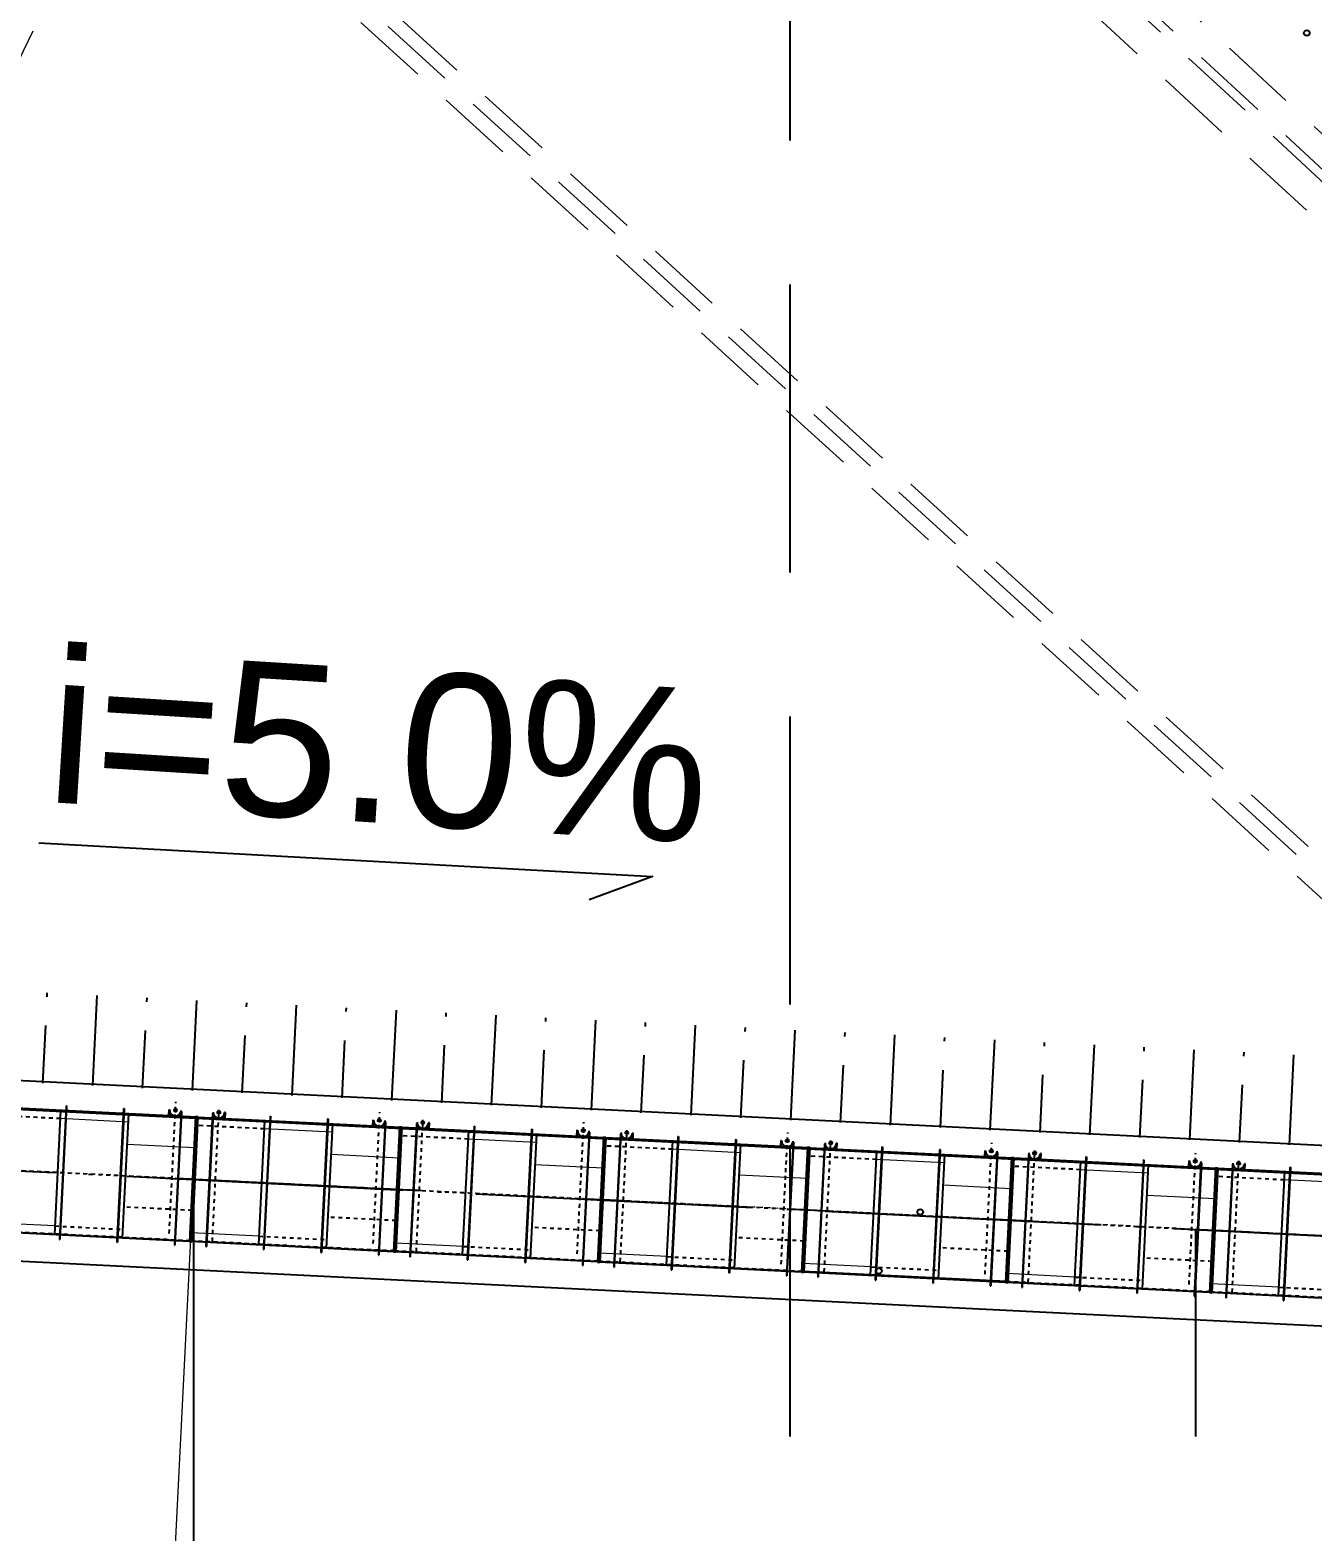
# Model space of a CAD drawing. Header units: inches. Extents: x 444671 to 463716, y 1783086 to 1794968.
# Drawn here: x 457952.7 to 457986.11, y 1787103.37 to 1787142.49 of the extents above; entities that cross this region are included whole.
import ezdxf

# ---------------------------------------------------------------- set-up
doc = ezdxf.new("R2010")
doc.units = ezdxf.units.IN
doc.header["$MEASUREMENT"] = 0
for name, pattern in [('ACAD_ISO04W100', [30, 24, -3, 0, -3]), ('CENTER', [2, 1.25, -0.25, 0.25, -0.25]), ('DASHED2', [9.525, 6.35, -3.175]), ('DASHEDX2', [1.5, 1, -0.5]), ('HIDDEN', [0.375, 0.25, -0.125])]:
    doc.linetypes.add(name, pattern=pattern)
for name, color, linetype in [('4', 4, 'Continuous'), ('Bao', 137, 'Continuous'), ('CONGTRINH', 2, 'Continuous'), ('CTTRINH', 4, 'Continuous'), ('Dong', 252, 'HIDDEN'), ('KHUAT', 8, 'DASHED2'), ('Khung_bang', 140, 'Continuous'), ('Tam', 1, 'CENTER'), ('Text', 3, 'Continuous'), ('Thachhoc', 125, 'Continuous'), ('Tim', 1, 'ACAD_ISO04W100')]:
    doc.layers.add(name, color=color, linetype=linetype)
for name, color, linetype, lineweight in [('ah', 7, 'Continuous', 15), ('manh', 128, 'Continuous', 15), ('Texdoi', 40, 'Continuous', 15)]:
    doc.layers.add(name, color=color, linetype=linetype, lineweight=lineweight)
doc.styles.add('vn', font='')
doc.styles.add('VNARIAL', font='')
doc.styles.get('vn').set_extended_font_data('.VnArial')
doc.styles.get('VNARIAL').set_extended_font_data('.VnArial')
doc.linetypes.add('NEN_DA1', pattern='A,1.5,-0.15,["Y",Standard,S=0.2,R=0,X=-0.15,Y=-0.2],-0.005', length=1.655)
doc.dimstyles.new('1-1', dxfattribs={"dimtxt": 2, "dimasz": 2.5, "dimexe": 1, "dimexo": 0, "dimgap": 1, "dimtad": 1, "dimtoh": 1, "dimdec": 0, "dimzin": 0, "dimdsep": 46, "dimtxsty": 'Standard', "dimcen": 0.09, "dimclrd": 3, "dimclre": 3, "dimclrt": 4, "dimadec": 0, "dimazin": 0, "dimtfac": 1, "dimtdec": 0, "dimtmove": 0, "dimatfit": 0, "dimfxl": 0, "dimtolj": 1, "dimtzin": 0, "dimarcsym": 0})
doc.dimstyles.new('D2000', dxfattribs={"dimscale": 2, "dimtxt": 2, "dimasz": 1.5, "dimexe": 1, "dimexo": 1, "dimgap": 1, "dimtad": 1, "dimzin": 1, "dimdsep": 46, "dimtxsty": 'VNARIAL', "dimblk": 'ARCHTICK', "dimcen": 1.5, "dimdle": 1, "dimclrd": 140, "dimclre": 140, "dimclrt": 3, "dimadec": 0, "dimazin": 3, "dimtfac": 1, "dimtix": 1, "dimtmove": 2, "dimatfit": 3, "dimfxl": 0, "dimtolj": 1, "dimtzin": 0, "dimarcsym": 0})

# ---------------------------------------------------------------- blocks, each defined once
blk = doc.blocks.new('*D148')
at = {"layer": 'Bao', "color": 3, "lineweight": -2, "ltscale": 0.2, "transparency": 16777216}
for p, q in [((-340377, 17046), (-341587, -7108)), ((-143858, 7205), (-145067, -16950)), ((-337342, -5652), (-149145, -15077))]:
    blk.add_line(p, q, dxfattribs=at)
at = {"layer": 'Bao', "color": 3, "ltscale": 0.2, "transparency": 16777216}
for points in [[(-337308, -4958), (-337377, -6345), (-341504, -5443)], [(-149111, -14383), (-149180, -15770), (-144984, -15285)]]:
    blk.add_solid(points, dxfattribs=at)
at = {"layer": 'Defpoints', "color": 0, "ltscale": 0.2, "transparency": 16777216}
for p in [(-340377, 17046), (-143858, 7205), (-144984, -15285)]:
    blk.add_point(p, dxfattribs=at)
at = {"layer": 'Bao', "color": 4, "ltscale": 0.2, "transparency": 16777216, "insert": (-243052, -6527), "char_height": 3333.33, "attachment_point": 5, "rotation": 357.133}
blk.add_mtext('\\A1;{\\f.VnArial|b0|i0|c0|p34;Ph©n ®o¹n 4}', dxfattribs=at)
blk = doc.blocks.new('*D149')
at = {"layer": 'Bao', "color": 3, "lineweight": -2, "ltscale": 0.2, "transparency": 16777216}
for p, q in [((-143858, 7204), (-145067, -16950)), ((-74810, 3746), (-76020, -20408)), ((-140823, -15494), (-80098, -18535))]:
    blk.add_line(p, q, dxfattribs=at)
at = {"layer": 'Bao', "color": 3, "ltscale": 0.2, "transparency": 16777216}
for points in [[(-140788, -14800), (-140857, -16187), (-144984, -15285)], [(-80063, -17841), (-80133, -19228), (-75937, -18743)]]:
    blk.add_solid(points, dxfattribs=at)
at = {"layer": 'Defpoints', "color": 0, "ltscale": 0.2, "transparency": 16777216}
for p in [(-143858, 7204), (-74810, 3746), (-75937, -18743)]:
    blk.add_point(p, dxfattribs=at)
at = {"layer": 'Bao', "color": 4, "ltscale": 0.2, "transparency": 16777216, "insert": (-110268, -13177), "char_height": 3333.33, "attachment_point": 5, "rotation": 357.1328}
blk.add_mtext('\\A1;{\\f.VnArial|b0|i0|c0|p34;Ph©n ®o¹n 3}', dxfattribs=at)
blk = doc.blocks.new('_ArchTick')
at = {"color": 0, "linetype": 'ByBlock', "const_width": 0.15}
blk.add_lwpolyline([(-0.5, -0.5), (0.5, 0.5)], dxfattribs=at)
blk = doc.blocks.new('*D157')
at = {"layer": 'Defpoints', "color": 0, "transparency": 16777216}
for p in [(457944.179, 1787113.187), (457956.96, 1787112.561), (457944.179, 1786972.625)]:
    blk.add_point(p, dxfattribs=at)
at = {"layer": 'Khung_bang', "color": 140, "lineweight": -2, "transparency": 16777216}
for p, q in [((457944.179, 1787111.187), (457944.179, 1786970.625)), ((457956.96, 1787110.561), (457956.96, 1786970.625)), ((457944.179, 1786972.625), (457941.179, 1786972.625)), ((457956.96, 1786972.625), (457944.179, 1786972.625)), ((457956.96, 1786972.625), (457959.96, 1786972.625))]:
    blk.add_line(p, q, dxfattribs=at)
at = {"layer": 'Khung_bang', "color": 140, "lineweight": -2, "transparency": 16777216, "xscale": 3, "yscale": 3, "zscale": 3}
blk.add_blockref('_ArchTick', (457944.179, 1786972.625), dxfattribs=at)
at = {"layer": 'Khung_bang', "color": 140, "lineweight": -2, "transparency": 16777216, "xscale": 3, "yscale": 3, "zscale": 3, "rotation": 180}
blk.add_blockref('_ArchTick', (457956.96, 1786972.625), dxfattribs=at)
at = {"layer": 'Khung_bang', "color": 3, "transparency": 16777216, "insert": (457950.57, 1786976.666), "char_height": 4, "attachment_point": 5, "style": 'VNARIAL', "bg_fill": 3, "box_fill_scale": 1.25, "bg_fill_color": 256, "bg_fill_true_color": 13158600, "bg_fill_transparency": 0}
blk.add_mtext('\\A1;12.78', dxfattribs=at)
blk = doc.blocks.new('A$C491C4D06')
at = {"layer": 'Bao'}
for p, q in [((-149079.9, 9090.1), (-145544.4, 8913)), ((-147474.3, 5763.6), (-147312.2, 8999.5)), ((-147178.3, 9115), (-147164.3, 9114.3)), ((-145680.2, 9039.9), (-145666.2, 9039.2)), ((-144500.3, 9008.9), (-144507.8, 8859.1)), ((-144500.3, 9008.9), (-144480.3, 9007.9)), ((-144480.3, 9007.9), (-144487.8, 8858.1)), ((-145706.6, 5673), (-145544.4, 8913)), ((-145544.5, 8911), (-143776.7, 8822.5)), ((-144188.2, 8843.1), (-144180.7, 8992.9)), ((-144182.2, 8962.9), (-144168.2, 8962.2)), ((-143804.1, 8833.9), (-143885.6, 7207.9)), ((-143857.8, 7202.5), (-143776.7, 8822.5)), ((-143744.2, 8830.9), (-143825.7, 7204.9)), ((-143804.1, 8833.9), (-143744.2, 8830.9)), ((-143744.7, 8820.9), (-138465.3, 8556.5)), ((-143365.2, 8922), (-143351.2, 8921.3)), ((-143349.7, 8951.3), (-143357.2, 8801.5)), ((-143057.6, 8786.5), (-143050.1, 8936.3)), ((-143030.1, 8935.3), (-143050.1, 8936.3)), ((-143037.6, 8785.5), (-143030.1, 8935.3)), ((-142163, 5497.6), (-142000.9, 8733.5)), ((-141867.1, 8847), (-141853.1, 8846.3)), ((-140395.2, 5409.1), (-140233.1, 8645)), ((-140368.9, 8772), (-140355, 8771.3)), ((-139188.9, 8742.9), (-139196.4, 8593.1)), ((-139188.9, 8742.9), (-139168.9, 8741.9)), ((-139168.9, 8741.9), (-139176.4, 8592.1)), ((-138876.8, 8577.1), (-138869.3, 8726.9)), ((-138870.8, 8696.9), (-138856.8, 8696.2)), ((-138053.8, 8656), (-138039.9, 8655.3)), ((-138038.4, 8685.3), (-138045.9, 8535.5)), ((-137746.2, 8520.5), (-137738.7, 8670.3)), ((-137718.8, 8669.3), (-137738.7, 8670.3)), ((-137726.3, 8519.5), (-137718.8, 8669.3)), ((-138492.8, 8567.9), (-138574.2, 6941.9)), ((-138546.5, 6936.5), (-138465.3, 8556.5)), ((-138432.9, 8564.9), (-138514.3, 6938.9)), ((-138492.8, 8567.9), (-138432.9, 8564.9)), ((-138433.4, 8554.9), (-133154, 8290.5)), ((-136851.6, 5231.6), (-136689.6, 8467.5)), ((-136555.7, 8581), (-136541.7, 8580.3)), ((-135083.8, 5143.1), (-134921.8, 8379)), ((-135057.6, 8505.9), (-135043.6, 8505.2)), ((-133877.6, 8476.9), (-133885.1, 8327.1)), ((-133877.6, 8476.9), (-133857.6, 8475.9)), ((-133857.6, 8475.9), (-133865.1, 8326.1)), ((-133565.5, 8311.1), (-133558, 8460.9)), ((-133559.5, 8430.9), (-133545.5, 8430.2)), ((-133181.5, 8301.9), (-133262.9, 6675.9)), ((-133235.1, 6670.5), (-133154, 8290.5)), ((-133121.5, 8298.9), (-133203, 6672.9)), ((-133181.5, 8301.9), (-133121.5, 8298.9)), ((-133122, 8288.9), (-127842.6, 8024.5)), ((-132742.5, 8390.1), (-132728.5, 8389.4)), ((-132727, 8419.3), (-132734.5, 8269.5)), ((-132434.9, 8254.5), (-132427.4, 8404.3)), ((-132407.4, 8403.3), (-132427.4, 8404.3)), ((-132414.9, 8253.5), (-132407.4, 8403.3)), ((-131244.4, 8315), (-131230.4, 8314.3)), ((-129746.3, 8240), (-129732.3, 8239.3)), ((-131540.3, 4965.6), (-131378.2, 8201.6)), ((-129772.5, 4877.1), (-129610.4, 8113)), ((-128566.2, 8210.9), (-128573.7, 8061.1)), ((-128566.2, 8210.9), (-128546.3, 8209.9)), ((-128546.3, 8209.9), (-128553.8, 8060.1)), ((-128254.1, 8045.1), (-128246.6, 8194.9)), ((-128248.1, 8165), (-128234.1, 8164.3)), ((-127870.1, 8035.9), (-127951.5, 6409.9)), ((-127923.8, 6404.5), (-127842.6, 8024.5)), ((-127810.2, 8032.9), (-127891.6, 6406.9)), ((-127870.1, 8035.9), (-127810.2, 8032.9)), ((-127810.7, 8022.9), (-122531.3, 7758.5)), ((-127431.2, 8124), (-127417.2, 8123.3)), ((-127415.7, 8153.3), (-127423.2, 8003.5)), ((-127123.5, 7988.5), (-127116, 8138.3)), ((-127096.1, 8137.3), (-127116, 8138.3)), ((-127103.6, 7987.5), (-127096.1, 8137.3)), ((-126228.9, 4699.6), (-126066.9, 7935.6)), ((-125933, 8049), (-125919, 8048.3)), ((-124461.2, 4611.1), (-124299.1, 7847)), ((-124434.9, 7974), (-124420.9, 7973.3)), ((-123254.9, 7944.9), (-123262.4, 7795.1)), ((-123254.9, 7944.9), (-123234.9, 7943.9)), ((-123234.9, 7943.9), (-123242.4, 7794.1)), ((-122942.8, 7779.1), (-122935.3, 7928.9)), ((-122936.8, 7899), (-122922.8, 7898.3)), ((-122119.8, 7858), (-122105.8, 7857.3)), ((-122104.3, 7887.3), (-122111.8, 7737.5)), ((-121812.2, 7722.5), (-121804.7, 7872.3)), ((-121784.7, 7871.3), (-121804.7, 7872.3)), ((-121792.2, 7721.5), (-121784.7, 7871.3)), ((-122558.8, 7769.9), (-122640.2, 6143.9)), ((-122612.4, 6138.5), (-122531.3, 7758.5)), ((-122498.8, 7766.9), (-122580.3, 6140.9)), ((-122558.8, 7769.9), (-122498.8, 7766.9)), ((-122499.3, 7756.9), (-117220, 7492.5)), ((-120917.6, 4433.6), (-120755.5, 7669.6)), ((-120621.7, 7783), (-120607.7, 7782.3)), ((-119149.8, 4345.1), (-118987.7, 7581)), ((-119123.6, 7708), (-119109.6, 7707.3)), ((-117943.5, 7678.9), (-117951, 7529.1)), ((-117943.5, 7678.9), (-117923.6, 7677.9)), ((-117923.6, 7677.9), (-117931.1, 7528.1)), ((-117631.4, 7513.1), (-117623.9, 7662.9)), ((-117625.4, 7632.9), (-117611.5, 7632.2)), ((-117247.4, 7503.9), (-117328.9, 5877.9)), ((-117301.1, 5872.5), (-117220, 7492.5)), ((-117187.5, 7500.9), (-117268.9, 5874.9)), ((-117247.4, 7503.9), (-117187.5, 7500.9)), ((-117188, 7490.9), (-111908.6, 7226.5)), ((-116808.5, 7592), (-116794.5, 7591.3)), ((-116793, 7621.3), (-116800.5, 7471.5)), ((-116500.9, 7456.5), (-116493.4, 7606.3)), ((-116473.4, 7605.3), (-116493.4, 7606.3)), ((-116480.9, 7455.5), (-116473.4, 7605.3)), ((-115310.3, 7517), (-115296.4, 7516.3)), ((-143881.8, 7203.7), (-143963.2, 5577.7)), ((-143849.6, 7206.1), (-143930.8, 5586.1)), ((-143821.9, 7200.7), (-143903.3, 5574.7)), ((-143885.6, 7207.9), (-143825.7, 7204.9)), ((-143881.8, 7203.7), (-143821.9, 7200.7)), ((-143849.8, 7202.1), (-143849.7, 7204.1)), ((-143849.8, 7202.1), (-143849.7, 7204.1)), ((-115606.3, 4167.6), (-115444.2, 7403.6)), ((-138570.4, 6937.7), (-138651.9, 5311.7)), ((-138538.3, 6940.1), (-138619.4, 5320.1)), ((-138510.5, 6934.7), (-138591.9, 5308.7)), ((-138574.2, 6941.9), (-138514.3, 6938.9)), ((-138570.4, 6937.7), (-138510.5, 6934.7)), ((-138538.5, 6936.1), (-138538.4, 6938.1)), ((-133259.1, 6671.7), (-133340.5, 5045.7)), ((-133226.9, 6674.1), (-133308.1, 5054.2)), ((-133199.2, 6668.7), (-133280.6, 5042.7)), ((-133262.9, 6675.9), (-133203, 6672.9)), ((-133259.1, 6671.7), (-133199.2, 6668.7)), ((-133227.1, 6670.1), (-133227, 6672.1)), ((-127947.7, 6405.7), (-128029.2, 4779.8)), ((-127915.6, 6408.1), (-127996.7, 4788.2)), ((-127887.8, 6402.7), (-127969.3, 4776.8)), ((-127951.5, 6409.9), (-127891.6, 6406.9)), ((-127947.7, 6405.7), (-127887.8, 6402.7)), ((-127915.8, 6404.1), (-127915.7, 6406.1)), ((-122636.4, 6139.7), (-122717.8, 4513.8)), ((-122604.2, 6142.1), (-122685.4, 4522.2)), ((-122576.5, 6136.7), (-122657.9, 4510.8)), ((-122640.2, 6143.9), (-122580.3, 6140.9)), ((-122636.4, 6139.7), (-122576.5, 6136.7)), ((-122604.4, 6138.1), (-122604.3, 6140.1)), ((-117325.1, 5873.7), (-117406.5, 4247.8)), ((-117292.9, 5876.1), (-117374, 4256.1)), ((-117265.1, 5870.7), (-117346.6, 4244.8)), ((-117328.9, 5877.9), (-117268.9, 5874.9)), ((-117325.1, 5873.7), (-117265.1, 5870.7)), ((-117293.1, 5872.1), (-117293, 5874.1)), ((-149242.2, 5850.1), (-145706.6, 5673)), ((-147352.6, 5635.3), (-147338.6, 5634.6)), ((-145854.5, 5560.3), (-145840.5, 5559.6)), ((-145706.5, 5675), (-143962.7, 5587.7)), ((-144356.2, 5487.3), (-144342.2, 5486.6)), ((-143963.2, 5577.7), (-143903.3, 5574.7)), ((-143930.8, 5586.1), (-138651.4, 5321.7)), ((-143539.3, 5446.4), (-143525.3, 5445.7)), ((-142041.1, 5371.3), (-142027.1, 5370.6)), ((-140543, 5296.3), (-140529, 5295.6)), ((-139044.9, 5221.3), (-139030.9, 5220.6)), ((-138651.9, 5311.7), (-138591.9, 5308.7)), ((-138619.4, 5320.1), (-133340, 5055.7)), ((-138227.9, 5180.4), (-138213.9, 5179.7)), ((-136729.8, 5105.3), (-136715.8, 5104.6)), ((-135231.7, 5030.3), (-135217.7, 5029.6)), ((-133733.5, 4955.3), (-133719.6, 4954.6)), ((-133340.5, 5045.7), (-133280.6, 5042.7)), ((-133308.1, 5054.2), (-128028.7, 4789.8)), ((-132916.6, 4914.4), (-132902.6, 4913.7)), ((-131418.4, 4839.4), (-131404.5, 4838.7)), ((-129920.3, 4764.4), (-129906.3, 4763.7)), ((-128029.2, 4779.8), (-127969.3, 4776.8)), ((-127996.7, 4788.2), (-122717.3, 4523.8)), ((-127995.7, 4808.1), (-122692.4, 4542.5)), ((-128422.2, 4689.3), (-128408.2, 4688.6)), ((-127605.2, 4648.4), (-127591.2, 4647.7)), ((-126107.1, 4573.4), (-126093.1, 4572.7)), ((-124609, 4498.3), (-124595, 4497.6)), ((-123110.9, 4423.3), (-123096.9, 4422.6)), ((-122717.8, 4513.8), (-122657.9, 4510.8)), ((-122685.4, 4522.2), (-117406, 4257.7)), ((-122293.9, 4382.4), (-122279.9, 4381.7)), ((-120795.8, 4307.4), (-120781.8, 4306.7)), ((-119297.6, 4232.3), (-119283.7, 4231.6)), ((-117799.5, 4157.3), (-117785.5, 4156.6)), ((-117406.5, 4247.8), (-117346.6, 4244.8)), ((-117374, 4256.1), (-112094.7, 3991.7)), ((-116982.5, 4116.4), (-116968.6, 4115.7)), ((-115484.4, 4041.4), (-115470.4, 4040.7))]:
    blk.add_line(p, q, dxfattribs=at)
at = {"layer": 'Bao', "ltscale": 0.2}
for p, q in [((-147178.3, 9115), (-147352.6, 5635.3)), ((-147164.3, 9114.3), (-147338.6, 5634.6)), ((-145680.2, 9039.9), (-145854.5, 5560.3)), ((-145666.2, 9039.2), (-145840.5, 5559.6)), ((-144182.2, 8962.9), (-144356.2, 5487.3)), ((-144168.2, 8962.2), (-144342.2, 5486.6)), ((-143365.2, 8922), (-143539.3, 5446.4)), ((-143351.2, 8921.3), (-143525.3, 5445.7)), ((-141867.1, 8847), (-142041.1, 5371.3)), ((-141853.1, 8846.3), (-142027.1, 5370.6)), ((-140368.9, 8772), (-140543, 5296.3)), ((-140355, 8771.3), (-140529, 5295.6)), ((-138870.8, 8696.9), (-139044.9, 5221.3)), ((-138856.8, 8696.2), (-139030.9, 5220.6)), ((-138053.8, 8656), (-138227.9, 5180.4)), ((-138039.9, 8655.3), (-138213.9, 5179.7)), ((-136555.7, 8581), (-136729.8, 5105.3)), ((-136541.7, 8580.3), (-136715.8, 5104.6)), ((-135057.6, 8505.9), (-135231.7, 5030.3)), ((-135043.6, 8505.2), (-135217.7, 5029.6)), ((-133559.5, 8430.9), (-133733.5, 4955.3)), ((-133545.5, 8430.2), (-133719.6, 4954.6)), ((-132742.5, 8390.1), (-132916.6, 4914.4)), ((-132728.5, 8389.4), (-132902.6, 4913.7)), ((-131244.4, 8315), (-131418.4, 4839.4)), ((-131230.4, 8314.3), (-131404.5, 4838.7)), ((-129746.3, 8240), (-129920.3, 4764.4)), ((-129732.3, 8239.3), (-129906.3, 4763.7)), ((-128248.1, 8165), (-128422.2, 4689.3)), ((-128234.1, 8164.3), (-128408.2, 4688.6)), ((-127431.2, 8124), (-127605.2, 4648.4)), ((-127417.2, 8123.3), (-127591.2, 4647.7)), ((-125933, 8049), (-126107.1, 4573.4)), ((-125919, 8048.3), (-126093.1, 4572.7)), ((-124434.9, 7974), (-124609, 4498.3)), ((-124420.9, 7973.3), (-124595, 4497.6)), ((-122936.8, 7899), (-123110.9, 4423.3)), ((-122922.8, 7898.3), (-123096.9, 4422.6)), ((-122119.8, 7858), (-122293.9, 4382.4)), ((-122105.8, 7857.3), (-122279.9, 4381.7)), ((-120621.7, 7783), (-120795.8, 4307.4)), ((-120607.7, 7782.3), (-120781.8, 4306.7)), ((-119123.6, 7708), (-119297.6, 4232.3)), ((-119109.6, 7707.3), (-119283.7, 4231.6)), ((-117625.4, 7632.9), (-117799.5, 4157.3)), ((-117611.5, 7632.2), (-117785.5, 4156.6)), ((-116808.5, 7592), (-116982.5, 4116.4)), ((-116794.5, 7591.3), (-116968.6, 4115.7)), ((-115310.3, 7517), (-115484.4, 4041.4)), ((-115296.4, 7516.3), (-115470.4, 4040.7))]:
    blk.add_line(p, q, dxfattribs=at)
at = {"layer": 'Bao'}
for centre in [(-144330.5, 9000.4), (-143199.9, 8943.8), (-139019.1, 8734.4), (-137888.5, 8677.8), (-133707.8, 8468.4), (-132577.2, 8411.8), (-128396.4, 8202.4), (-127265.9, 8145.8), (-123085.1, 7936.4), (-121954.5, 7879.8), (-117773.8, 7670.4), (-116643.2, 7613.8)]:
    blk.add_circle(centre, 40, dxfattribs=at)
for centre in [(-144330.5, 9000.4), (-143199.9, 8943.8), (-139019.1, 8734.4), (-137888.5, 8677.8), (-133707.8, 8468.4), (-132577.2, 8411.8), (-128396.4, 8202.4), (-127265.9, 8145.8), (-123085.1, 7936.4), (-121954.5, 7879.8), (-117773.8, 7670.4), (-116643.2, 7613.8)]:
    blk.add_arc(centre, 150, 357.13284, 177.13284, dxfattribs=at)
at = {"layer": 'KHUAT', "ltscale": 5}
for p, q in [((-149081, 9068.1), (-143777.7, 8802.5)), ((-147323.3, 8779.3), (-149091.1, 8867.8)), ((-143849.6, 7206.1), (-143768.7, 8822.1)), ((-143769.7, 8802.1), (-138466.3, 8536.5)), ((-143768.7, 8822.1), (-143744.7, 8820.9)), ((-142011.9, 8513.3), (-143779.7, 8601.9)), ((-138538.3, 6940.1), (-138457.3, 8556.1)), ((-136700.6, 8247.3), (-138468.4, 8335.8)), ((-138458.3, 8536.1), (-133155, 8270.5)), ((-138457.3, 8556.1), (-138433.4, 8554.9)), ((-133226.9, 6674.1), (-133146, 8290.1)), ((-133147, 8270.1), (-127843.6, 8004.5)), ((-133146, 8290.1), (-133122, 8288.9)), ((-131389.2, 7981.4), (-133157, 8069.9)), ((-127915.6, 6408.1), (-127834.7, 8024.1)), ((-127835.7, 8004.1), (-122532.3, 7738.5)), ((-127834.7, 8024.1), (-127810.7, 8022.9)), ((-126077.9, 7715.3), (-127845.7, 7803.9)), ((-122604.2, 6142.1), (-122523.3, 7758.1)), ((-120766.6, 7449.3), (-122534.3, 7537.9)), ((-122524.3, 7738.1), (-117221, 7472.5)), ((-122523.3, 7758.1), (-122499.3, 7756.9)), ((-117292.9, 5876.1), (-117212, 7492.1)), ((-117213, 7472.1), (-111909.6, 7206.5)), ((-117212, 7492.1), (-117188, 7490.9)), ((-143857.8, 7202.5), (-143938.7, 5586.5)), ((-115455.2, 7183.3), (-117223, 7271.9)), ((-138546.5, 6936.5), (-138627.4, 5320.5)), ((-133235.1, 6670.5), (-133316.1, 5054.5)), ((-143898.5, 6389.5), (-145666.3, 6478)), ((-127923.8, 6404.5), (-128004.7, 4788.6)), ((-149241.1, 5872.1), (-143937.7, 5606.5)), ((-147463.3, 5983.8), (-145695.5, 5895.3)), ((-138587.2, 6123.5), (-140355, 6212.1)), ((-133275.8, 5857.5), (-135043.6, 5946)), ((-122612.4, 6138.5), (-122693.4, 4522.6)), ((-117301.1, 5872.5), (-117382, 4256.5)), ((-143962.7, 5587.7), (-143938.7, 5586.5)), ((-143929.8, 5606.1), (-138626.4, 5340.5)), ((-142151.9, 5717.8), (-140384.2, 5629.3)), ((-127964.5, 5591.6), (-129732.3, 5680.1)), ((-138651.4, 5321.7), (-138627.4, 5320.5)), ((-138618.4, 5340.1), (-133315.1, 5074.5)), ((-136840.6, 5451.8), (-135072.8, 5363.3)), ((-131529.3, 5185.9), (-129761.5, 5097.3)), ((-122653.2, 5325.5), (-124420.9, 5414.1)), ((-117341.8, 5059.5), (-119109.6, 5148.1)), ((-133340, 5055.7), (-133316.1, 5054.5)), ((-133307.1, 5074.1), (-128003.7, 4808.5)), ((-128028.7, 4789.8), (-128004.7, 4788.6)), ((-126217.9, 4919.9), (-124450.1, 4831.3)), ((-122717.3, 4523.8), (-122693.4, 4522.6)), ((-122684.4, 4542.1), (-117381, 4276.5)), ((-120906.6, 4653.8), (-119138.8, 4565.3)), ((-115595.2, 4387.8), (-113827.4, 4299.3)), ((-117406, 4257.7), (-117382, 4256.5)), ((-117373, 4276.1), (-112069.7, 4010.5))]:
    blk.add_line(p, q, dxfattribs=at)
at = {"layer": 'manh', "color": 1, "linetype": 'CENTER', "ltscale": 0.05}
blk.add_line((0.1, 0), (-685750.1, 34342.8), dxfattribs=at)
at = {"layer": 'manh'}
for p, q in [((-145555.5, 8690.8), (-147323.3, 8779.3)), ((-140244.1, 8424.8), (-142011.9, 8513.3)), ((-134932.8, 8158.8), (-136700.6, 8247.3)), ((-143816.9, 8019.5), (-145584.7, 8108)), ((-138505.6, 7753.5), (-140273.3, 7842)), ((-129621.5, 7892.8), (-131389.2, 7981.4)), ((-133194.2, 7487.5), (-134962, 7576)), ((-124310.1, 7626.8), (-126077.9, 7715.3)), ((-118998.8, 7360.8), (-120766.6, 7449.3)), ((-127882.9, 7221.5), (-129650.6, 7310)), ((-122571.5, 6955.5), (-124339.3, 7044)), ((-113687.4, 7094.8), (-115455.2, 7183.3)), ((-117260.2, 6689.5), (-119028, 6778)), ((-147463.3, 5983.8), (-149231.1, 6072.3)), ((-142151.9, 5717.8), (-143919.7, 5806.4)), ((-136840.6, 5451.8), (-138608.4, 5540.4)), ((-131529.3, 5185.9), (-133297, 5274.4)), ((-126217.9, 4919.9), (-127985.7, 5008.4)), ((-120906.6, 4653.8), (-122674.4, 4742.4)), ((-115595.2, 4387.8), (-117363, 4476.4))]:
    blk.add_line(p, q, dxfattribs=at)
at = {"layer": 'Tam', "ltscale": 3}
for p, q in [((-144491.2, 5790.4), (-144319.6, 9217.2)), ((-143368.2, 5584), (-143196.5, 9010.7)), ((-139179.9, 5524.4), (-139008.3, 8951.2)), ((-138056.8, 5318), (-137885.2, 8744.7)), ((-133868.6, 5258.4), (-133696.9, 8685.2)), ((-132745.5, 5052), (-132573.8, 8478.8)), ((-128557.2, 4992.5), (-128385.6, 8419.2)), ((-127434.1, 4786), (-127262.5, 8212.8)), ((-123245.9, 4726.4), (-123074.2, 8153.2)), ((-122122.8, 4520), (-121951.2, 7946.8)), ((-117934.5, 4460.4), (-117762.9, 7887.2)), ((-149531.3, 7488.6), (-143245.5, 7173.8)), ((-116811.4, 4254), (-116639.8, 7680.8)), ((-144220, 7222.6), (-137934.1, 6907.8)), ((-138908.6, 6956.6), (-132622.8, 6641.8)), ((-133597.3, 6690.7), (-127311.4, 6375.9)), ((-128285.9, 6424.7), (-122000.1, 6109.9)), ((-122974.6, 6158.7), (-116688.7, 5843.9)), ((-117663.3, 5892.7), (-111377.4, 5577.8))]:
    blk.add_line(p, q, dxfattribs=at)
at = {"layer": 'Tam'}
for p, q in [((-144392.9, 9003.5), (-144268, 8997.2)), ((-143262.3, 8946.9), (-143137.4, 8940.7)), ((-139081.6, 8737.5), (-138956.7, 8731.3)), ((-137951, 8680.9), (-137826.1, 8674.6)), ((-133770.2, 8471.5), (-133645.3, 8465.3)), ((-132639.6, 8414.9), (-132514.8, 8408.7)), ((-128458.9, 8205.6), (-128334, 8199.3)), ((-127328.3, 8148.9), (-127203.4, 8142.7)), ((-123147.5, 7939.5), (-123022.7, 7933.3)), ((-122017, 7882.9), (-121892.1, 7876.7)), ((-117836.2, 7673.5), (-117711.3, 7667.3)), ((-116705.6, 7616.9), (-116580.7, 7610.7))]:
    blk.add_line(p, q, dxfattribs=at)
at = {"layer": 'Bao', "ltscale": 0.2}
for p1, p2, text, picture, middle in [((-340377.4, 17046.3), (-143857.7, 7204.5), '{\\f.VnArial|b0|i0|c0|p34;Ph©n ®o¹n 4}', '*D148', (-243051.7, -6527.5)), ((-143857.7, 7204.5), (-74810.3, 3746.4), '{\\f.VnArial|b0|i0|c0|p34;Ph©n ®o¹n 3}', '*D149', (-110268.2, -13177.4))]:
    dim = blk.add_aligned_dim(p1=p1, p2=p2, distance=-22517.8, text=text, dimstyle='1-1', override={"dimscale": 1666.666721, "dimlfac": -1}, dxfattribs=at)
    dim.commit()
    dim.dimension.update_dxf_attribs({"geometry": picture, "text_midpoint": middle})

msp = doc.modelspace()

# ---------------------------------------------------------------- linework, layer by layer
at = {"layer": '4', "linetype": 'NEN_DA1', "ltscale": 8}
msp.add_line((458100.8648, 1787107.7053), (457415.1157, 1787141.9927), dxfattribs=at)
msp.add_lwpolyline([(457398.5161, 1787262.3681), (457398.5161, 1787138.1253), (458100.9174, 1787103.0053)], dxfattribs=at)
at = {"layer": 'ah', "color": 1, "linetype": 'DASHEDX2', "ltscale": 2, "flags": 128}
for points in [[(458016.7701, 1787109.2759), (457850.9848, 1787262.5954)], [(458017.3758, 1787109.8441), (457852.1949, 1787262.6047)], [(458017.7063, 1787109.8627), (457852.5425, 1787262.6074)], [(458018.4406, 1787110.1013), (457853.5267, 1787262.615)], [(457996.0434, 1787111.0123), (457833.7243, 1787259.0516)], [(457996.7514, 1787110.9082), (457834.1494, 1787259.2055)], [(457997.064, 1787111.1158), (457834.5361, 1787259.3455)], [(457938.8306, 1787113.6663), (457976.9089, 1787192.2924)]]:
    msp.add_lwpolyline(points, dxfattribs=at)
at = {"layer": 'CONGTRINH', "ltscale": 10}
for points in [[(457415.1468, 1787141.2402), (458100.896, 1787106.9528)], [(457414.987, 1787138.0442), (458100.7362, 1787103.7568)]]:
    msp.add_lwpolyline(points, dxfattribs=at)
at = {"layer": 'CTTRINH', "color": 4, "linetype": 'ByBlock'}
for p, q in [((457954.3315, 1787114.9964), (457954.4479, 1787117.3435)), ((457956.9284, 1787114.8676), (457957.0447, 1787117.2147)), ((457959.5252, 1787114.7388), (457959.6416, 1787117.0859)), ((457962.122, 1787114.61), (457962.2384, 1787116.9572)), ((457964.7188, 1787114.4813), (457964.8352, 1787116.8284)), ((457967.3156, 1787114.3525), (457967.432, 1787116.6996)), ((457969.9124, 1787114.2237), (457970.0288, 1787116.5709)), ((457972.5092, 1787114.095), (457972.6256, 1787116.4421)), ((457975.106, 1787113.9662), (457975.2224, 1787116.3133)), ((457977.7028, 1787113.8374), (457977.8192, 1787116.1845)), ((457980.2996, 1787113.7087), (457980.416, 1787116.0558)), ((457982.8965, 1787113.5799), (457983.0128, 1787115.927)), ((457985.4933, 1787113.4511), (457985.6096, 1787115.7982))]:
    msp.add_line(p, q, dxfattribs=at)
at = {"layer": 'Dong', "ltscale": 30}
msp.add_line((457972.4938, 1787038.3548), (457972.4938, 1787218.0607), dxfattribs=at)
at = {"layer": 'Dong', "color": 3, "ltscale": 6}
for p, q in [((457953.0331, 1787115.0607), (457953.1495, 1787117.4079)), ((457955.63, 1787114.932), (457955.7463, 1787117.2791)), ((457958.2268, 1787114.8032), (457958.3432, 1787117.1503)), ((457960.8236, 1787114.6744), (457960.94, 1787117.0215)), ((457963.4204, 1787114.5457), (457963.5368, 1787116.8928)), ((457966.0172, 1787114.4169), (457966.1336, 1787116.764)), ((457968.614, 1787114.2881), (457968.7304, 1787116.6352)), ((457971.2108, 1787114.1594), (457971.3272, 1787116.5065)), ((457973.8076, 1787114.0306), (457973.924, 1787116.3777)), ((457976.4044, 1787113.9018), (457976.5208, 1787116.2489)), ((457979.0012, 1787113.773), (457979.1176, 1787116.1202)), ((457981.598, 1787113.6443), (457981.7144, 1787115.9914)), ((457984.1949, 1787113.5155), (457984.3112, 1787115.8626))]:
    msp.add_line(p, q, dxfattribs=at)
at = {"layer": 'Dong', "color": 140, "ltscale": 30}
msp.add_line((457983.0564, 1787038.3548), (457983.0564, 1787111.2427), dxfattribs=at)
at = {"layer": 'Khung_bang'}
msp.add_line((457956.9583, 1787112.5593), (457956.9583, 1785124.9852), dxfattribs=at)
at = {"layer": 'Text'}
msp.add_lwpolyline([(457952.9247, 1787121.3214), (457968.91, 1787120.4428), (457967.2565, 1787119.8288)], dxfattribs=at)
at = {"layer": 'Thachhoc'}
for centre in [(457985.9463, 1787142.4081), (457975.8801, 1787111.7025), (457974.8016, 1787110.1687)]:
    msp.add_circle(centre, 0.0744, dxfattribs=at)
at = {"layer": 'Tim', "ltscale": 0.3}
msp.add_lwpolyline([(457400.8161, 1787140.3548), (458100.8161, 1787105.3548)], dxfattribs=at)

# ---------------------------------------------------------------- block references
at = {"layer": 'Texdoi', "xscale": 0.0009999999892897904, "yscale": 0.0009999999310821295, "zscale": 0.001}
msp.add_blockref('A$C491C4D06', (458100.8161, 1787105.3548), dxfattribs=at)

# ---------------------------------------------------------------- texts
at = {"layer": 'Text', "color": 3, "linetype": 'Continuous', "style": 'vn'}
msp.add_text('i=5.0%%%', height=4, rotation=356.41175, dxfattribs=at).set_placement((457953.0565, 1787122.3859, 0.0633))

# ---------------------------------------------------------------- next in the draw order: dimensions: what is measured, and where the dimension line sits
at = {"layer": 'Khung_bang'}
dim = msp.add_linear_dim(base=(457944.1793, 1786972.6252), p1=(457956.9604, 1787112.5612), p2=(457944.1793, 1787113.1866), dimstyle='D2000', override={"dimfxl": 0.5, "dimtfill": 1, "dimarcsym": 1}, dxfattribs=at)
dim.commit()
dim.dimension.update_dxf_attribs({"geometry": '*D157', "text_midpoint": (457950.5699, 1786976.6661)})

doc.saveas('drawing.dxf')
